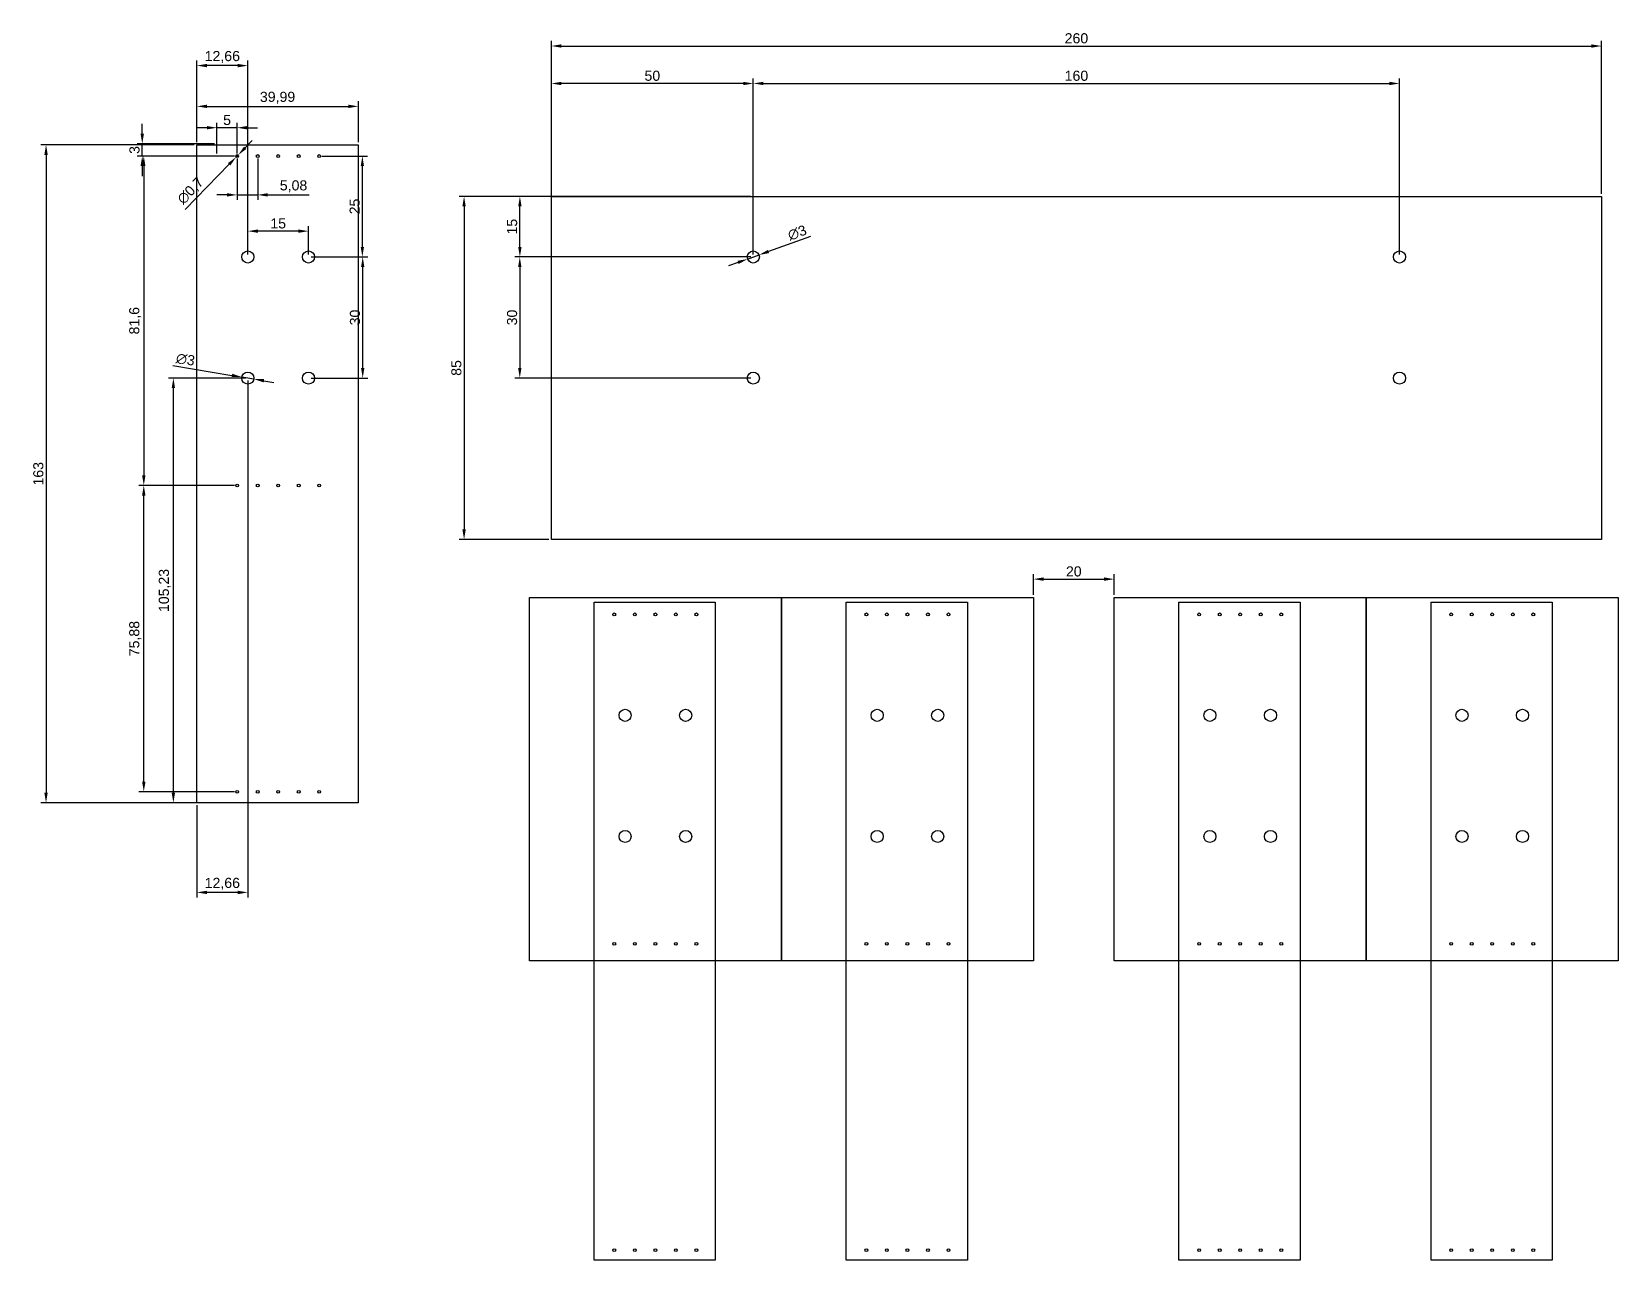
# Model space of a CAD drawing. Header units: millimetres. Extents: x 1199 to 1592, y 1429 to 1733.
import ezdxf

# ---------------------------------------------------------------- set-up
doc = ezdxf.new("R2010")
doc.units = ezdxf.units.MM
doc.styles.get("Standard").update_dxf_attribs({"font": 'arial.ttf'})
doc.dimstyles.new('ISO-25', dxfattribs={"dimtxt": 2.5, "dimasz": 2.5, "dimexe": 1.25, "dimexo": 0.625, "dimtad": 1, "dimtxsty": 'Standard', "dimcen": 2.5, "dimadec": 0, "dimazin": 0, "dimtfac": 1, "dimtmove": 0, "dimatfit": 3, "dimfxl": 1, "dimarcsym": 0})

# ---------------------------------------------------------------- blocks, each defined once
blk = doc.blocks.new('*D4')
at = {"color": 0, "lineweight": -2, "transparency": 16777216}
for p, q in [((1240.36, 1705.93), (1240.36, 1716.07)), ((1242.86, 1714.82), (1277.85, 1714.82)), ((1280.35, 1705.92), (1280.35, 1716.07))]:
    blk.add_line(p, q, dxfattribs=at)
at = {"color": 0, "transparency": 16777216}
for points in [[(1242.86, 1715.24), (1242.86, 1714.4), (1240.36, 1714.82)], [(1277.85, 1715.24), (1277.85, 1714.4), (1280.35, 1714.82)]]:
    blk.add_solid(points, dxfattribs=at)
at = {"layer": 'Defpoints', "color": 0, "transparency": 16777216}
for p in [(1280.35, 1714.82), (1240.36, 1705.31), (1280.35, 1705.29)]:
    blk.add_point(p, dxfattribs=at)
at = {"color": 0, "transparency": 16777216, "insert": (1260.35, 1716.95), "char_height": 2.5, "attachment_point": 5}
blk.add_mtext('39,99', dxfattribs=at)
blk = doc.blocks.new('*D5')
at = {"color": 0, "lineweight": -2, "transparency": 16777216}
for p, q in [((1242.85, 1709.53), (1240.35, 1709.53)), ((1245.35, 1703.14), (1245.35, 1710.78)), ((1250.35, 1709.53), (1245.35, 1709.53)), ((1250.35, 1703.14), (1250.35, 1710.78)), ((1252.85, 1709.53), (1255.35, 1709.53))]:
    blk.add_line(p, q, dxfattribs=at)
at = {"color": 0, "transparency": 16777216}
for points in [[(1242.85, 1709.95), (1242.85, 1709.11), (1245.35, 1709.53)], [(1252.85, 1709.95), (1252.85, 1709.11), (1250.35, 1709.53)]]:
    blk.add_solid(points, dxfattribs=at)
at = {"layer": 'Defpoints', "color": 0, "transparency": 16777216}
for p in [(1245.35, 1709.53), (1245.35, 1702.52), (1250.35, 1702.52)]:
    blk.add_point(p, dxfattribs=at)
at = {"color": 0, "transparency": 16777216, "insert": (1247.85, 1711.43), "char_height": 2.5, "attachment_point": 5}
blk.add_mtext('5', dxfattribs=at)
blk = doc.blocks.new('*D7')
at = {"color": 0, "lineweight": -2, "transparency": 16777216}
for p, q in [((1252.34, 1704.56), (1254.08, 1706.35)), ((1250.59, 1702.77), (1250.11, 1702.27)), ((1237.47, 1689.27), (1248.36, 1700.47))]:
    blk.add_line(p, q, dxfattribs=at)
at = {"color": 0, "transparency": 16777216}
for points in [[(1252.04, 1704.85), (1252.64, 1704.27), (1250.59, 1702.77)], [(1248.07, 1700.76), (1248.66, 1700.18), (1250.11, 1702.27)]]:
    blk.add_solid(points, dxfattribs=at)
at = {"layer": 'Defpoints', "color": 0, "transparency": 16777216}
for p in [(1250.11, 1702.27), (1250.59, 1702.77)]:
    blk.add_point(p, dxfattribs=at)
at = {"color": 0, "transparency": 16777216, "insert": (1238.89, 1693.84), "char_height": 2.5, "attachment_point": 5, "rotation": 45.8094}
blk.add_mtext('∅0,7', dxfattribs=at)
blk = doc.blocks.new('*D10')
at = {"color": 0, "lineweight": -2, "transparency": 16777216}
for p, q in [((1250.35, 1701.89), (1250.35, 1691.64)), ((1255.43, 1701.89), (1255.43, 1691.64)), ((1247.85, 1692.89), (1245.35, 1692.89)), ((1250.35, 1692.89), (1255.43, 1692.89)), ((1257.93, 1692.89), (1268.18, 1692.89))]:
    blk.add_line(p, q, dxfattribs=at)
at = {"color": 0, "transparency": 16777216}
for points in [[(1247.85, 1693.31), (1247.85, 1692.48), (1250.35, 1692.89)], [(1257.93, 1693.31), (1257.93, 1692.48), (1255.43, 1692.89)]]:
    blk.add_solid(points, dxfattribs=at)
at = {"layer": 'Defpoints', "color": 0, "transparency": 16777216}
for p in [(1250.35, 1702.52), (1255.43, 1702.52), (1255.43, 1692.89)]:
    blk.add_point(p, dxfattribs=at)
at = {"color": 0, "transparency": 16777216, "insert": (1264.31, 1695.02), "char_height": 2.5, "attachment_point": 5}
blk.add_mtext('5,08', dxfattribs=at)
blk = doc.blocks.new('*D12')
at = {"color": 0, "lineweight": -2, "transparency": 16777216}
for p, q in [((1249.73, 1702.52), (1225.98, 1702.52)), ((1227.23, 1700.02), (1227.23, 1623.42)), ((1249.73, 1620.92), (1225.98, 1620.92))]:
    blk.add_line(p, q, dxfattribs=at)
at = {"color": 0, "transparency": 16777216}
for points in [[(1226.81, 1700.02), (1227.65, 1700.02), (1227.23, 1702.52)], [(1226.81, 1623.42), (1227.65, 1623.42), (1227.23, 1620.92)]]:
    blk.add_solid(points, dxfattribs=at)
at = {"layer": 'Defpoints', "color": 0, "transparency": 16777216}
for p in [(1250.35, 1702.52), (1227.23, 1620.92), (1250.35, 1620.92)]:
    blk.add_point(p, dxfattribs=at)
at = {"color": 0, "transparency": 16777216, "insert": (1225.1, 1661.72), "char_height": 2.5, "attachment_point": 5, "rotation": 90}
blk.add_mtext('81,6', dxfattribs=at)
blk = doc.blocks.new('*D13')
at = {"color": 0, "lineweight": -2, "transparency": 16777216}
for p, q in [((1249.73, 1620.92), (1225.98, 1620.92)), ((1227.23, 1547.54), (1227.23, 1618.42)), ((1249.73, 1545.04), (1225.98, 1545.04))]:
    blk.add_line(p, q, dxfattribs=at)
at = {"color": 0, "transparency": 16777216}
for points in [[(1226.81, 1618.42), (1227.65, 1618.42), (1227.23, 1620.92)], [(1226.81, 1547.54), (1227.65, 1547.54), (1227.23, 1545.04)]]:
    blk.add_solid(points, dxfattribs=at)
at = {"layer": 'Defpoints', "color": 0, "transparency": 16777216}
for p in [(1227.23, 1620.92), (1250.35, 1620.92), (1250.35, 1545.04)]:
    blk.add_point(p, dxfattribs=at)
at = {"color": 0, "transparency": 16777216, "insert": (1225.1, 1582.98), "char_height": 2.5, "attachment_point": 5, "rotation": 90}
blk.add_mtext('75,88', dxfattribs=at)
blk = doc.blocks.new('*D14')
at = {"color": 0, "lineweight": -2, "transparency": 16777216}
for p, q in [((1226.85, 1708.02), (1226.85, 1710.52)), ((1244.73, 1705.52), (1225.6, 1705.52)), ((1226.85, 1702.52), (1226.85, 1705.52)), ((1249.73, 1702.52), (1225.6, 1702.52)), ((1226.85, 1700.02), (1226.85, 1697.52))]:
    blk.add_line(p, q, dxfattribs=at)
at = {"color": 0, "transparency": 16777216}
for points in [[(1226.43, 1708.02), (1227.26, 1708.02), (1226.85, 1705.52)], [(1226.43, 1700.02), (1227.26, 1700.02), (1226.85, 1702.52)]]:
    blk.add_solid(points, dxfattribs=at)
at = {"layer": 'Defpoints', "color": 0, "transparency": 16777216}
for p in [(1226.85, 1705.52), (1245.35, 1705.52), (1250.35, 1702.52)]:
    blk.add_point(p, dxfattribs=at)
at = {"color": 0, "transparency": 16777216, "insert": (1224.94, 1704.02), "char_height": 2.5, "attachment_point": 5, "rotation": 90}
blk.add_mtext('3', dxfattribs=at)
blk = doc.blocks.new('*D15')
at = {"color": 0, "lineweight": -2, "transparency": 16777216}
for p, q in [((1253.01, 1678.14), (1253.01, 1685.16)), ((1268.01, 1678.14), (1268.01, 1685.16)), ((1265.51, 1683.91), (1255.51, 1683.91))]:
    blk.add_line(p, q, dxfattribs=at)
at = {"color": 0, "transparency": 16777216}
for points in [[(1255.51, 1684.33), (1255.51, 1683.49), (1253.01, 1683.91)], [(1265.51, 1684.33), (1265.51, 1683.49), (1268.01, 1683.91)]]:
    blk.add_solid(points, dxfattribs=at)
at = {"layer": 'Defpoints', "color": 0, "transparency": 16777216}
for p in [(1253.01, 1683.91), (1253.01, 1677.52), (1268.01, 1677.52)]:
    blk.add_point(p, dxfattribs=at)
at = {"color": 0, "transparency": 16777216, "insert": (1260.51, 1685.81), "char_height": 2.5, "attachment_point": 5}
blk.add_mtext('15', dxfattribs=at)
blk = doc.blocks.new('*D17')
at = {"color": 0, "lineweight": -2, "transparency": 16777216}
for p, q in [((1271.3, 1702.52), (1282.6, 1702.52)), ((1281.35, 1680.02), (1281.35, 1700.02)), ((1268.64, 1677.52), (1282.6, 1677.52))]:
    blk.add_line(p, q, dxfattribs=at)
at = {"color": 0, "transparency": 16777216}
for points in [[(1280.93, 1700.02), (1281.76, 1700.02), (1281.35, 1702.52)], [(1280.93, 1680.02), (1281.76, 1680.02), (1281.35, 1677.52)]]:
    blk.add_solid(points, dxfattribs=at)
at = {"layer": 'Defpoints', "color": 0, "transparency": 16777216}
for p in [(1270.67, 1702.52), (1281.35, 1702.52), (1268.01, 1677.52)]:
    blk.add_point(p, dxfattribs=at)
at = {"color": 0, "transparency": 16777216, "insert": (1279.45, 1690.02), "char_height": 2.5, "attachment_point": 5, "rotation": 90}
blk.add_mtext('25', dxfattribs=at)
blk = doc.blocks.new('*D19')
at = {"color": 0, "lineweight": -2, "transparency": 16777216}
for p, q in [((1268.64, 1677.52), (1282.68, 1677.52)), ((1281.43, 1650.02), (1281.43, 1675.02)), ((1268.64, 1647.52), (1282.68, 1647.52))]:
    blk.add_line(p, q, dxfattribs=at)
at = {"color": 0, "transparency": 16777216}
for points in [[(1281.02, 1675.02), (1281.85, 1675.02), (1281.43, 1677.52)], [(1281.02, 1650.02), (1281.85, 1650.02), (1281.43, 1647.52)]]:
    blk.add_solid(points, dxfattribs=at)
at = {"layer": 'Defpoints', "color": 0, "transparency": 16777216}
for p in [(1268.01, 1677.52), (1281.43, 1677.52), (1268.01, 1647.52)]:
    blk.add_point(p, dxfattribs=at)
at = {"color": 0, "transparency": 16777216, "insert": (1279.53, 1662.52), "char_height": 2.5, "attachment_point": 5, "rotation": 90}
blk.add_mtext('30', dxfattribs=at)
blk = doc.blocks.new('*D20')
at = {"color": 0, "lineweight": -2, "transparency": 16777216}
for p, q in [((1234.46, 1650.62), (1249.07, 1648.18)), ((1254.49, 1647.27), (1251.53, 1647.77)), ((1256.96, 1646.86), (1259.42, 1646.45))]:
    blk.add_line(p, q, dxfattribs=at)
at = {"color": 0, "transparency": 16777216}
for points in [[(1249.13, 1648.59), (1249, 1647.77), (1251.53, 1647.77)], [(1257.02, 1647.27), (1256.89, 1646.45), (1254.49, 1647.27)]]:
    blk.add_solid(points, dxfattribs=at)
at = {"layer": 'Defpoints', "color": 0, "transparency": 16777216}
for p in [(1251.53, 1647.77), (1254.49, 1647.27)]:
    blk.add_point(p, dxfattribs=at)
at = {"color": 0, "transparency": 16777216, "insert": (1237.55, 1652.1), "char_height": 2.5, "attachment_point": 5, "rotation": 350.4985}
blk.add_mtext('∅3', dxfattribs=at)
blk = doc.blocks.new('*D29')
at = {"layer": 'Defpoints', "color": 0, "lineweight": -2, "transparency": 16777216}
for p, q in [((1447.49, 1593.8), (1447.49, 1598.96)), ((1467.49, 1593.8), (1467.49, 1598.96)), ((1449.99, 1597.71), (1464.99, 1597.71))]:
    blk.add_line(p, q, dxfattribs=at)
at = {"layer": 'Defpoints', "color": 0, "transparency": 16777216}
for p in [(1467.49, 1597.71), (1447.49, 1593.17), (1467.49, 1593.17)]:
    blk.add_point(p, dxfattribs=at)
for points in [[(1449.99, 1598.13), (1449.99, 1597.29), (1447.49, 1597.71)], [(1464.99, 1598.13), (1464.99, 1597.29), (1467.49, 1597.71)]]:
    blk.add_solid(points, dxfattribs=at)
at = {"layer": 'Defpoints', "color": 0, "transparency": 16777216, "insert": (1457.49, 1599.61), "char_height": 2.5, "attachment_point": 5}
blk.add_mtext('20', dxfattribs=at)
blk = doc.blocks.new('*D30')
at = {"layer": 'Defpoints', "color": 0, "lineweight": -2, "transparency": 16777216}
for p, q in [((1378.14, 1678.14), (1378.14, 1721.74)), ((1380.64, 1720.49), (1535.64, 1720.49)), ((1538.14, 1678.14), (1538.14, 1721.74))]:
    blk.add_line(p, q, dxfattribs=at)
at = {"layer": 'Defpoints', "color": 0, "transparency": 16777216}
for p in [(1538.14, 1720.49), (1378.14, 1677.52), (1538.14, 1677.52)]:
    blk.add_point(p, dxfattribs=at)
for points in [[(1380.64, 1720.91), (1380.64, 1720.08), (1378.14, 1720.49)], [(1535.64, 1720.91), (1535.64, 1720.08), (1538.14, 1720.49)]]:
    blk.add_solid(points, dxfattribs=at)
at = {"layer": 'Defpoints', "color": 0, "transparency": 16777216, "insert": (1458.14, 1722.39), "char_height": 2.5, "attachment_point": 5}
blk.add_mtext('160', dxfattribs=at)
blk = doc.blocks.new('*D31')
at = {"layer": 'Defpoints', "color": 0, "lineweight": -2, "transparency": 16777216}
for p, q in [((1328.14, 1673.14), (1328.14, 1721.74)), ((1375.64, 1720.49), (1330.64, 1720.49)), ((1378.14, 1678.14), (1378.14, 1721.74))]:
    blk.add_line(p, q, dxfattribs=at)
at = {"layer": 'Defpoints', "color": 0, "transparency": 16777216}
for p in [(1328.14, 1720.49), (1378.14, 1677.52), (1328.14, 1672.52)]:
    blk.add_point(p, dxfattribs=at)
for points in [[(1330.64, 1720.9), (1330.64, 1720.07), (1328.14, 1720.49)], [(1375.64, 1720.9), (1375.64, 1720.07), (1378.14, 1720.49)]]:
    blk.add_solid(points, dxfattribs=at)
at = {"layer": 'Defpoints', "color": 0, "transparency": 16777216, "insert": (1353.14, 1722.39), "char_height": 2.5, "attachment_point": 5}
blk.add_mtext('50', dxfattribs=at)
blk = doc.blocks.new('*D32')
at = {"layer": 'Defpoints', "color": 0, "lineweight": -2, "transparency": 16777216}
for p, q in [((1377.51, 1677.52), (1319.07, 1677.52)), ((1320.32, 1675.02), (1320.32, 1650.02)), ((1377.51, 1647.52), (1319.07, 1647.52))]:
    blk.add_line(p, q, dxfattribs=at)
at = {"layer": 'Defpoints', "color": 0, "transparency": 16777216}
for p in [(1378.14, 1677.52), (1320.32, 1647.52), (1378.14, 1647.52)]:
    blk.add_point(p, dxfattribs=at)
for points in [[(1319.9, 1675.02), (1320.74, 1675.02), (1320.32, 1677.52)], [(1319.9, 1650.02), (1320.74, 1650.02), (1320.32, 1647.52)]]:
    blk.add_solid(points, dxfattribs=at)
at = {"layer": 'Defpoints', "color": 0, "transparency": 16777216, "insert": (1318.42, 1662.52), "char_height": 2.5, "attachment_point": 5, "rotation": 90}
blk.add_mtext('30', dxfattribs=at)
blk = doc.blocks.new('*D33')
at = {"layer": 'Defpoints', "color": 0, "lineweight": -2, "transparency": 16777216}
for p, q in [((1239.73, 1705.31), (1201.78, 1705.31)), ((1203.03, 1702.81), (1203.03, 1544.81)), ((1239.73, 1542.31), (1201.78, 1542.31))]:
    blk.add_line(p, q, dxfattribs=at)
at = {"layer": 'Defpoints', "color": 0, "transparency": 16777216}
for p in [(1240.36, 1705.31), (1203.03, 1542.31), (1240.36, 1542.31)]:
    blk.add_point(p, dxfattribs=at)
for points in [[(1202.61, 1702.81), (1203.45, 1702.81), (1203.03, 1705.31)], [(1202.61, 1544.81), (1203.45, 1544.81), (1203.03, 1542.31)]]:
    blk.add_solid(points, dxfattribs=at)
at = {"layer": 'Defpoints', "color": 0, "transparency": 16777216, "insert": (1201.13, 1623.81), "char_height": 2.5, "attachment_point": 5, "rotation": 90}
blk.add_mtext('163', dxfattribs=at)
blk = doc.blocks.new('*D34')
at = {"layer": 'Defpoints', "color": 0, "lineweight": -2, "transparency": 16777216}
for p, q in [((1377.51, 1692.52), (1319.1, 1692.52)), ((1320.35, 1680.02), (1320.35, 1690.02)), ((1377.51, 1677.52), (1319.1, 1677.52))]:
    blk.add_line(p, q, dxfattribs=at)
at = {"layer": 'Defpoints', "color": 0, "transparency": 16777216}
for p in [(1320.35, 1692.52), (1378.14, 1692.52), (1378.14, 1677.52)]:
    blk.add_point(p, dxfattribs=at)
for points in [[(1319.93, 1690.02), (1320.76, 1690.02), (1320.35, 1692.52)], [(1319.93, 1680.02), (1320.76, 1680.02), (1320.35, 1677.52)]]:
    blk.add_solid(points, dxfattribs=at)
at = {"layer": 'Defpoints', "color": 0, "transparency": 16777216, "insert": (1318.44, 1685.02), "char_height": 2.5, "attachment_point": 5, "rotation": 90}
blk.add_mtext('15', dxfattribs=at)
blk = doc.blocks.new('*D35')
at = {"layer": 'Defpoints', "color": 0, "lineweight": -2, "transparency": 16777216}
for p, q in [((1328.14, 1693.14), (1328.14, 1731.02)), ((1330.64, 1729.77), (1585.64, 1729.77)), ((1588.14, 1693.14), (1588.14, 1731.02))]:
    blk.add_line(p, q, dxfattribs=at)
at = {"layer": 'Defpoints', "color": 0, "transparency": 16777216}
for p in [(1588.14, 1729.77), (1328.14, 1692.52), (1588.14, 1692.52)]:
    blk.add_point(p, dxfattribs=at)
for points in [[(1330.64, 1730.19), (1330.64, 1729.35), (1328.14, 1729.77)], [(1585.64, 1730.19), (1585.64, 1729.35), (1588.14, 1729.77)]]:
    blk.add_solid(points, dxfattribs=at)
at = {"layer": 'Defpoints', "color": 0, "transparency": 16777216, "insert": (1458.14, 1731.67), "char_height": 2.5, "attachment_point": 5}
blk.add_mtext('260', dxfattribs=at)
blk = doc.blocks.new('*D36')
at = {"layer": 'Defpoints', "color": 0, "lineweight": -2, "transparency": 16777216}
for p, q in [((1392.31, 1682.59), (1381.9, 1678.86)), ((1376.73, 1677.01), (1379.55, 1678.02)), ((1374.37, 1676.17), (1372.02, 1675.33))]:
    blk.add_line(p, q, dxfattribs=at)
at = {"layer": 'Defpoints', "color": 0, "transparency": 16777216}
for p in [(1379.55, 1678.02), (1376.73, 1677.01)]:
    blk.add_point(p, dxfattribs=at)
for points in [[(1381.76, 1679.26), (1382.04, 1678.47), (1379.55, 1678.02)], [(1374.23, 1676.56), (1374.51, 1675.78), (1376.73, 1677.01)]]:
    blk.add_solid(points, dxfattribs=at)
at = {"layer": 'Defpoints', "color": 0, "transparency": 16777216, "insert": (1389.01, 1683.5), "char_height": 2.5, "attachment_point": 5, "rotation": 19.6703}
blk.add_mtext('∅3', dxfattribs=at)
blk = doc.blocks.new('*D37')
at = {"layer": 'Defpoints', "color": 0, "lineweight": -2, "transparency": 16777216}
for p, q in [((1327.51, 1692.52), (1305.28, 1692.52)), ((1306.53, 1690.02), (1306.53, 1610.02)), ((1327.51, 1607.52), (1305.28, 1607.52))]:
    blk.add_line(p, q, dxfattribs=at)
at = {"layer": 'Defpoints', "color": 0, "transparency": 16777216}
for p in [(1328.14, 1692.52), (1306.53, 1607.52), (1328.14, 1607.52)]:
    blk.add_point(p, dxfattribs=at)
for points in [[(1306.11, 1690.02), (1306.95, 1690.02), (1306.53, 1692.52)], [(1306.11, 1610.02), (1306.95, 1610.02), (1306.53, 1607.52)]]:
    blk.add_solid(points, dxfattribs=at)
at = {"layer": 'Defpoints', "color": 0, "transparency": 16777216, "insert": (1304.63, 1650.02), "char_height": 2.5, "attachment_point": 5, "rotation": 90}
blk.add_mtext('85', dxfattribs=at)
blk = doc.blocks.new('*D38')
at = {"layer": 'Defpoints', "color": 0, "lineweight": -2, "transparency": 16777216}
for p, q in [((1240.36, 1705.93), (1240.36, 1726.17)), ((1250.51, 1724.92), (1242.86, 1724.92)), ((1253.01, 1678.14), (1253.01, 1726.17))]:
    blk.add_line(p, q, dxfattribs=at)
at = {"layer": 'Defpoints', "color": 0, "transparency": 16777216}
for p in [(1240.36, 1724.92), (1240.36, 1705.31), (1253.01, 1677.52)]:
    blk.add_point(p, dxfattribs=at)
for points in [[(1242.86, 1725.34), (1242.86, 1724.5), (1240.36, 1724.92)], [(1250.51, 1725.34), (1250.51, 1724.5), (1253.01, 1724.92)]]:
    blk.add_solid(points, dxfattribs=at)
at = {"layer": 'Defpoints', "color": 0, "transparency": 16777216, "insert": (1246.68, 1727.05), "char_height": 2.5, "attachment_point": 5}
blk.add_mtext('12,66', dxfattribs=at)
blk = doc.blocks.new('*D39')
at = {"layer": 'Defpoints', "color": 0, "lineweight": -2, "transparency": 16777216}
for p, q in [((1252.39, 1647.52), (1233.31, 1647.52)), ((1234.56, 1544.79), (1234.56, 1645.02)), ((1279.72, 1542.29), (1233.31, 1542.29))]:
    blk.add_line(p, q, dxfattribs=at)
at = {"layer": 'Defpoints', "color": 0, "transparency": 16777216}
for p in [(1234.56, 1647.52), (1253.01, 1647.52), (1280.35, 1542.29)]:
    blk.add_point(p, dxfattribs=at)
for points in [[(1234.14, 1645.02), (1234.97, 1645.02), (1234.56, 1647.52)], [(1234.14, 1544.79), (1234.97, 1544.79), (1234.56, 1542.29)]]:
    blk.add_solid(points, dxfattribs=at)
at = {"layer": 'Defpoints', "color": 0, "transparency": 16777216, "insert": (1232.43, 1594.9), "char_height": 2.5, "attachment_point": 5, "rotation": 90}
blk.add_mtext('105,23', dxfattribs=at)
blk = doc.blocks.new('*D40')
at = {"layer": 'Defpoints', "color": 0, "lineweight": -2, "transparency": 16777216}
for p, q in [((1253.01, 1646.89), (1253.01, 1518.85)), ((1240.36, 1541.68), (1240.36, 1518.85)), ((1250.51, 1520.1), (1242.86, 1520.1))]:
    blk.add_line(p, q, dxfattribs=at)
at = {"layer": 'Defpoints', "color": 0, "transparency": 16777216}
for p in [(1253.01, 1647.52), (1240.36, 1542.31), (1240.36, 1520.1)]:
    blk.add_point(p, dxfattribs=at)
for points in [[(1242.86, 1520.51), (1242.86, 1519.68), (1240.36, 1520.1)], [(1250.51, 1520.51), (1250.51, 1519.68), (1253.01, 1520.1)]]:
    blk.add_solid(points, dxfattribs=at)
at = {"layer": 'Defpoints', "color": 0, "transparency": 16777216, "insert": (1246.68, 1522.23), "char_height": 2.5, "attachment_point": 5}
blk.add_mtext('12,66', dxfattribs=at)

msp = doc.modelspace()

# ---------------------------------------------------------------- linework, layer by layer
for points in [[(1240.355, 1705.305), (1280.346, 1705.292), (1280.346, 1542.292), (1240.355, 1542.305)], [(1328.138, 1692.518), (1588.138, 1692.518), (1588.138, 1607.518), (1328.138, 1607.518)], [(1322.691, 1593.174), (1385.091, 1593.174), (1385.091, 1503.174), (1322.691, 1503.174)], [(1338.731, 1591.974), (1368.731, 1591.974), (1368.731, 1428.974), (1338.731, 1428.974)], [(1385.091, 1593.174), (1447.491, 1593.174), (1447.491, 1503.174), (1385.091, 1503.174)], [(1401.131, 1591.974), (1431.131, 1591.974), (1431.131, 1428.974), (1401.131, 1428.974)], [(1467.491, 1593.174), (1529.891, 1593.174), (1529.891, 1503.174), (1467.491, 1503.174)], [(1483.531, 1591.974), (1513.531, 1591.974), (1513.531, 1428.974), (1483.531, 1428.974)], [(1529.891, 1593.174), (1592.291, 1593.174), (1592.291, 1503.174), (1529.891, 1503.174)], [(1545.931, 1591.974), (1575.931, 1591.974), (1575.931, 1428.974), (1545.931, 1428.974)]]:
    msp.add_lwpolyline(points, close=True)
at = {"color": 40, "true_color": 0xf8d731}
for centre in [(1250.351, 1702.518), (1255.431, 1702.518), (1260.511, 1702.518), (1265.591, 1702.518), (1270.671, 1702.518), (1250.351, 1620.918), (1255.431, 1620.918), (1260.511, 1620.918), (1265.591, 1620.918), (1270.671, 1620.918), (1343.731, 1588.974), (1348.811, 1588.974), (1353.891, 1588.974), (1358.971, 1588.974), (1364.051, 1588.974), (1406.131, 1588.974), (1411.211, 1588.974), (1416.291, 1588.974), (1421.371, 1588.974), (1426.451, 1588.974), (1488.531, 1588.974), (1493.611, 1588.974), (1498.691, 1588.974), (1503.771, 1588.974), (1508.851, 1588.974), (1550.931, 1588.974), (1556.011, 1588.974), (1561.091, 1588.974), (1566.171, 1588.974), (1571.251, 1588.974), (1250.351, 1545.038), (1255.431, 1545.038), (1260.511, 1545.038), (1265.591, 1545.038), (1270.671, 1545.038), (1343.731, 1507.374), (1348.811, 1507.374), (1353.891, 1507.374), (1358.971, 1507.374), (1364.051, 1507.374), (1406.131, 1507.374), (1411.211, 1507.374), (1416.291, 1507.374), (1421.371, 1507.374), (1426.451, 1507.374), (1488.531, 1507.374), (1493.611, 1507.374), (1498.691, 1507.374), (1503.771, 1507.374), (1508.851, 1507.374), (1550.931, 1507.374), (1556.011, 1507.374), (1561.091, 1507.374), (1566.171, 1507.374), (1571.251, 1507.374), (1343.731, 1431.494), (1348.811, 1431.494), (1353.891, 1431.494), (1358.971, 1431.494), (1364.051, 1431.494), (1406.131, 1431.494), (1411.211, 1431.494), (1416.291, 1431.494), (1421.371, 1431.494), (1426.451, 1431.494), (1488.531, 1431.494), (1493.611, 1431.494), (1498.691, 1431.494), (1503.771, 1431.494), (1508.851, 1431.494), (1550.931, 1431.494), (1556.011, 1431.494), (1561.091, 1431.494), (1566.171, 1431.494), (1571.251, 1431.494)]:
    msp.add_circle(centre, 0.35, dxfattribs=at)
for centre in [(1253.011, 1677.518), (1268.011, 1677.518), (1378.138, 1677.518), (1538.138, 1677.518), (1253.011, 1647.518), (1268.011, 1647.518), (1378.138, 1647.518), (1538.138, 1647.518), (1346.391, 1563.974), (1361.391, 1563.974), (1408.791, 1563.974), (1423.791, 1563.974), (1491.191, 1563.974), (1506.191, 1563.974), (1553.591, 1563.974), (1568.591, 1563.974), (1346.391, 1533.974), (1361.391, 1533.974), (1408.791, 1533.974), (1423.791, 1533.974), (1491.191, 1533.974), (1506.191, 1533.974), (1553.591, 1533.974), (1568.591, 1533.974)]:
    msp.add_circle(centre, 1.5)

# ---------------------------------------------------------------- dimensions: what is measured, and where the dimension line sits
for base, p1, p2, picture, middle in [((1280.346, 1714.82), (1240.355, 1705.305), (1280.346, 1705.292), '*D4', (1260.35, 1716.948)), ((1245.351, 1709.529), (1250.351, 1702.518), (1245.351, 1702.518), '*D5', (1247.851, 1711.425)), ((1255.431, 1692.894), (1250.351, 1702.518), (1255.431, 1702.518), '*D10', (1264.305, 1695.021)), ((1253.011, 1683.911), (1268.011, 1677.518), (1253.011, 1677.518), '*D15', (1260.511, 1685.812))]:
    dim = msp.add_linear_dim(base=base, p1=p1, p2=p2, dimstyle='ISO-25')
    dim.commit()
    dim.dimension.update_dxf_attribs({"geometry": picture, "text_midpoint": middle})
for base, p1, p2, picture, middle in [((1226.846, 1705.518), (1250.351, 1702.518), (1245.351, 1705.518), '*D14', (1224.943, 1704.018)), ((1227.229, 1620.918), (1250.351, 1702.518), (1250.351, 1620.918), '*D12', (1225.102, 1661.718)), ((1281.347, 1702.518), (1268.011, 1677.518), (1270.671, 1702.518), '*D17', (1279.446, 1690.018)), ((1281.434, 1677.518), (1268.011, 1647.518), (1268.011, 1677.518), '*D19', (1279.531, 1662.518)), ((1227.229, 1620.918), (1250.351, 1545.038), (1250.351, 1620.918), '*D13', (1225.101, 1582.978))]:
    dim = msp.add_linear_dim(base=base, p1=p1, p2=p2, angle=90, dimstyle='ISO-25')
    dim.commit()
    dim.dimension.update_dxf_attribs({"geometry": picture, "text_midpoint": middle})
for p1, p2, picture, middle in [((1250.595, 1702.769), (1250.107, 1702.267), '*D7', (1240.443, 1692.327)), ((1254.49, 1647.27), (1251.531, 1647.766), '*D20', (1237.223, 1650.16))]:
    dim = msp.add_diameter_dim_2p(p1=p1, p2=p2, dimstyle='ISO-25')
    dim.commit()
    dim.dimension.update_dxf_attribs({"geometry": picture, "text_midpoint": middle, "dimtype": 163})
at = {"layer": 'Defpoints'}
dim = msp.add_linear_dim(base=(1588.138, 1729.771), p1=(1328.138, 1692.518), p2=(1588.138, 1692.518), dimstyle='ISO-25', dxfattribs=at)
dim.commit()
dim.dimension.update_dxf_attribs({"geometry": '*D35', "text_midpoint": (1458.138, 1729.771), "dimtype": 160})
for base, p1, p2, picture, middle in [((1240.355, 1724.921), (1253.011, 1677.518), (1240.355, 1705.305), '*D38', (1246.683, 1727.048)), ((1328.138, 1720.487), (1378.138, 1677.518), (1328.138, 1672.518), '*D31', (1353.138, 1722.388)), ((1538.138, 1720.493), (1378.138, 1677.518), (1538.138, 1677.518), '*D30', (1458.138, 1722.395)), ((1240.355, 1520.098), (1253.011, 1647.518), (1240.355, 1542.305), '*D40', (1246.683, 1522.225)), ((1467.491, 1597.711), (1447.491, 1593.174), (1467.491, 1593.174), '*D29', (1457.491, 1599.613))]:
    dim = msp.add_linear_dim(base=base, p1=p1, p2=p2, dimstyle='ISO-25', dxfattribs=at)
    dim.commit()
    dim.dimension.update_dxf_attribs({"geometry": picture, "text_midpoint": middle})
for base, p1, p2, picture, middle in [((1203.03, 1542.305), (1240.355, 1705.305), (1240.355, 1542.305), '*D33', (1201.128, 1623.805)), ((1306.531, 1607.518), (1328.138, 1692.518), (1328.138, 1607.518), '*D37', (1304.629, 1650.018)), ((1320.346, 1692.518), (1378.138, 1677.518), (1378.138, 1692.518), '*D34', (1318.445, 1685.018)), ((1320.321, 1647.518), (1378.138, 1677.518), (1378.138, 1647.518), '*D32', (1318.418, 1662.518))]:
    dim = msp.add_linear_dim(base=base, p1=p1, p2=p2, angle=90, dimstyle='ISO-25', dxfattribs=at)
    dim.commit()
    dim.dimension.update_dxf_attribs({"geometry": picture, "text_midpoint": middle})
dim = msp.add_diameter_dim_2p(p1=(1376.726, 1677.013), p2=(1379.551, 1678.023), dimstyle='ISO-25', dxfattribs=at)
dim.commit()
dim.dimension.update_dxf_attribs({"geometry": '*D36', "text_midpoint": (1389.673, 1681.642), "dimtype": 163})
dim = msp.add_linear_dim(base=(1234.557, 1647.518), p1=(1280.346, 1542.292), p2=(1253.011, 1647.518), angle=90, dimstyle='ISO-25', dxfattribs=at)
dim.commit()
dim.dimension.update_dxf_attribs({"geometry": '*D39', "text_midpoint": (1234.557, 1594.905), "dimtype": 160})

doc.saveas('drawing.dxf')
